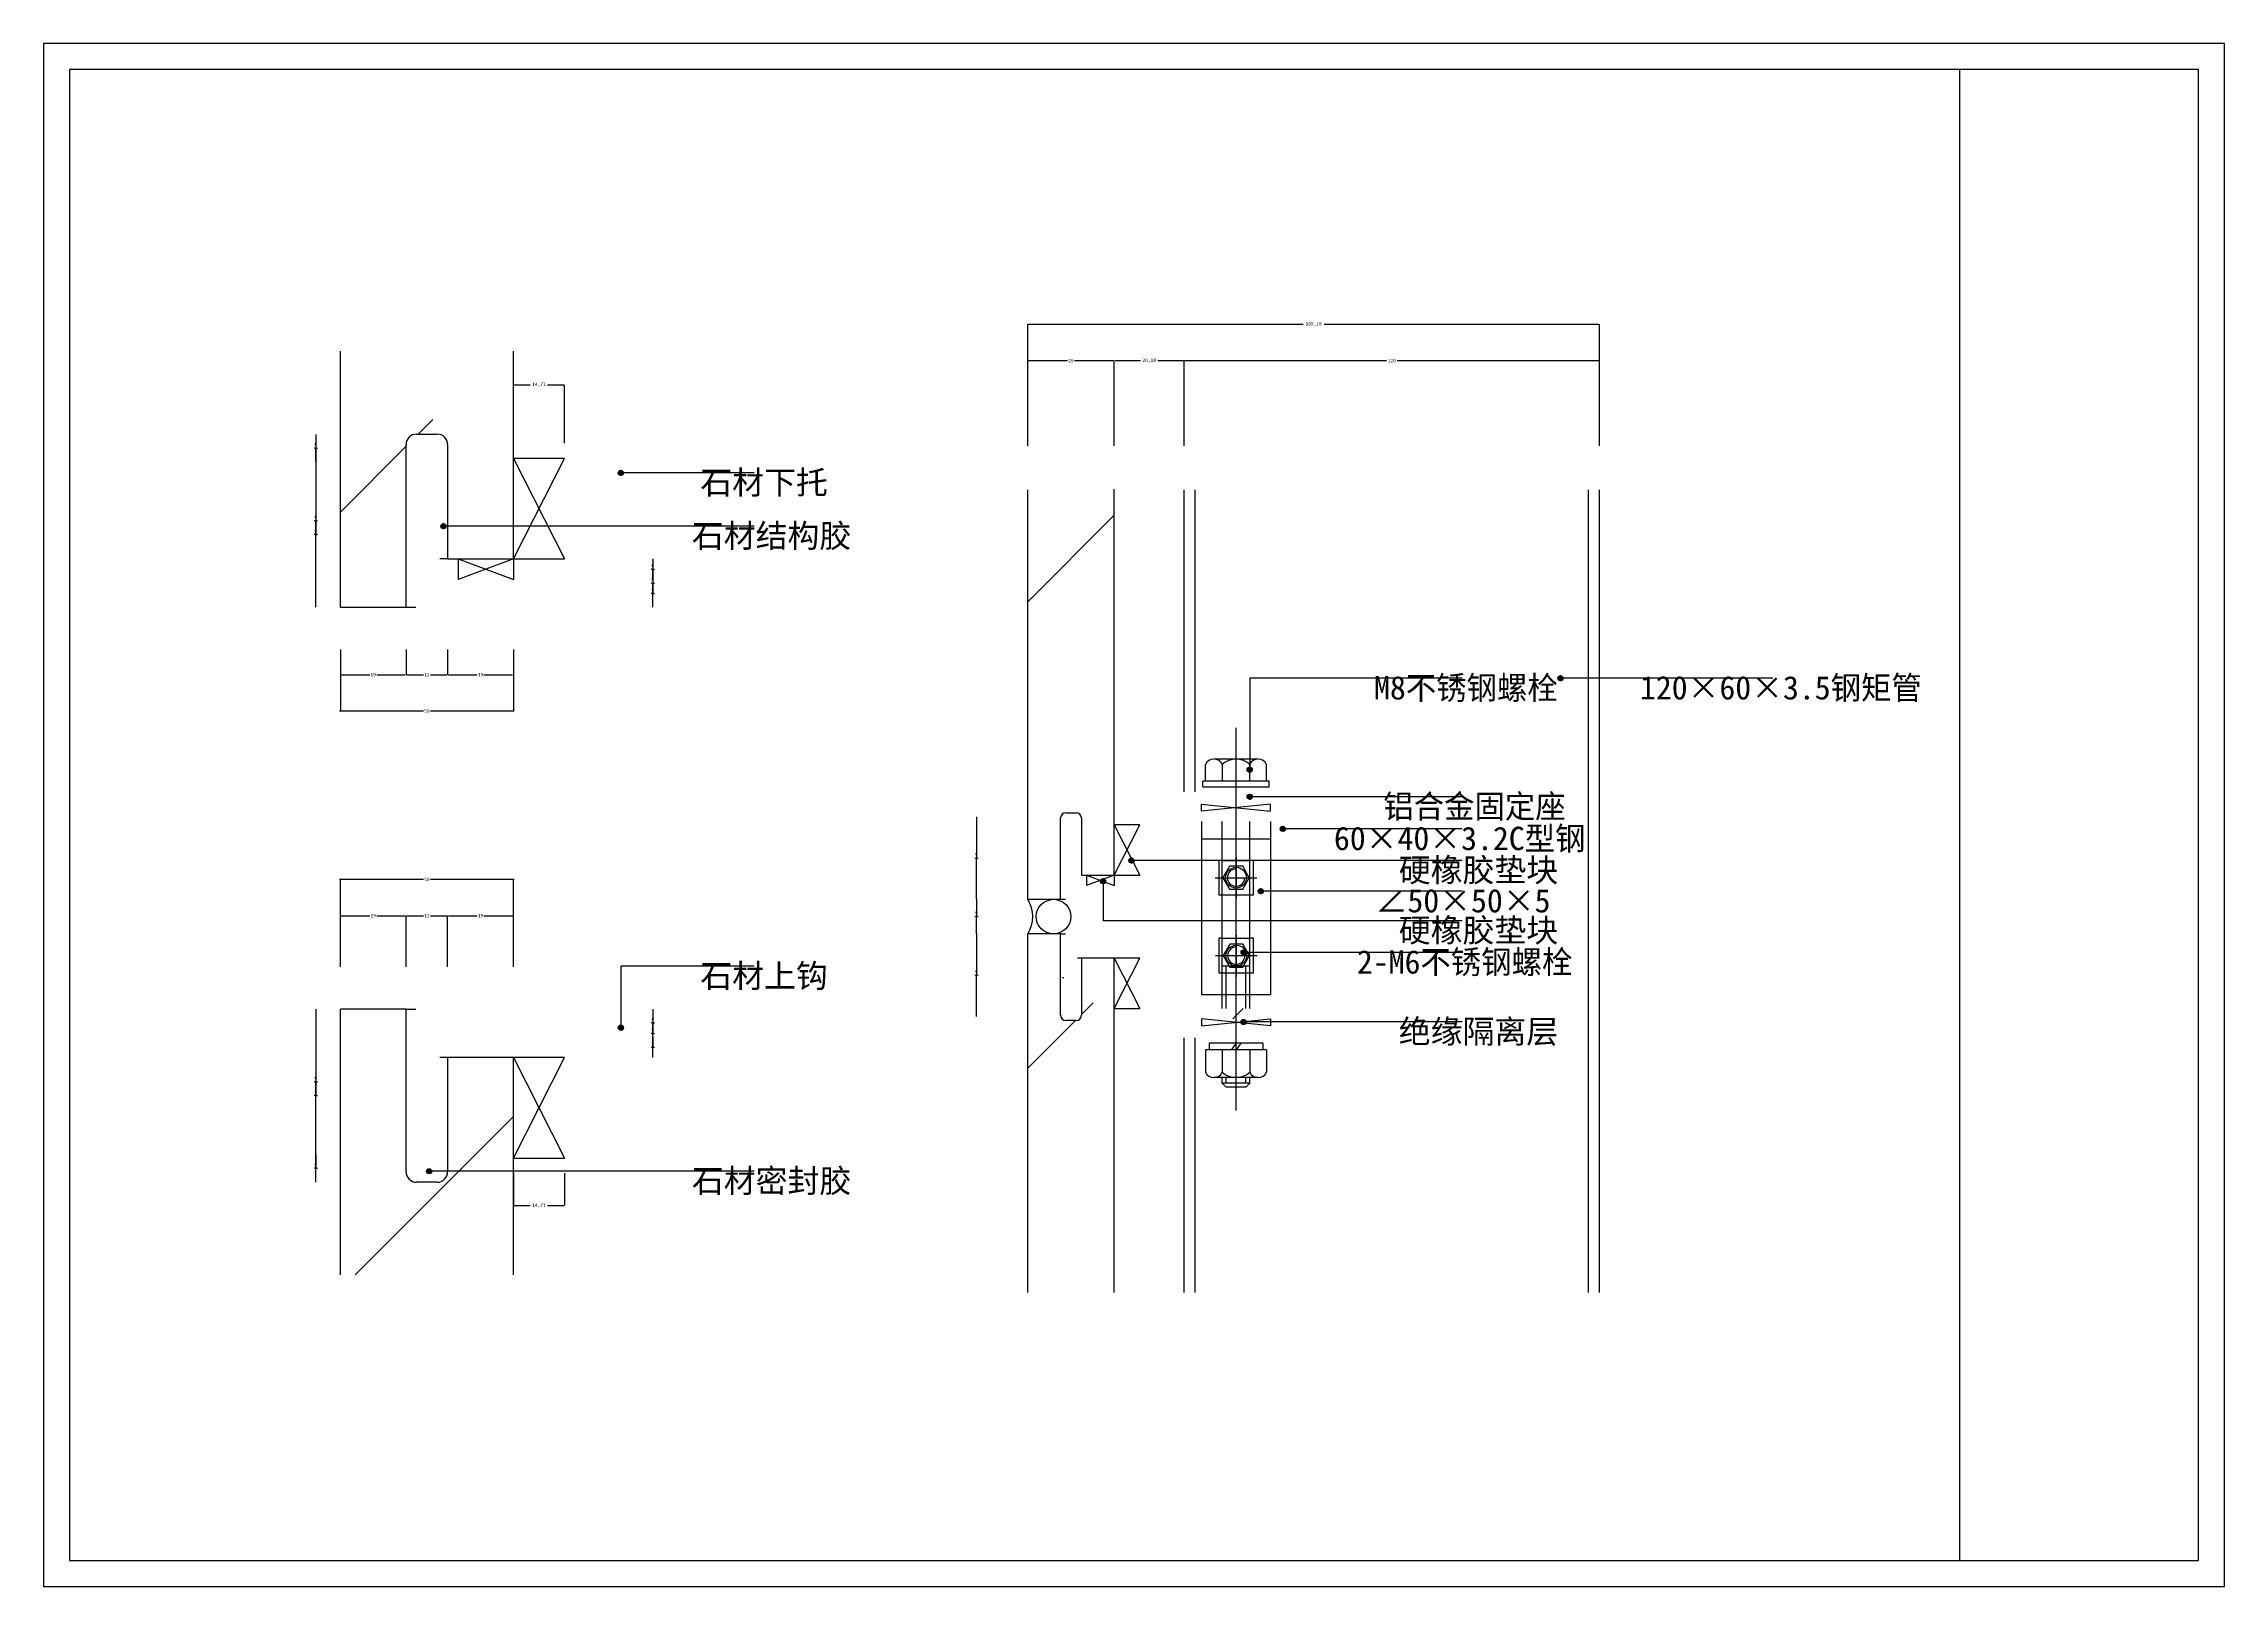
# Model space of a CAD drawing. Header units: metres. Extents: x 0 to 630, y 0 to 446.
import ezdxf

# ---------------------------------------------------------------- set-up
doc = ezdxf.new("R2010")
doc.units = ezdxf.units.M
for name, color, linetype in [('ASHADE', 1, 'Continuous'), ('图层1', 8, 'Continuous'), ('图框', 5, 'Continuous'), ('外形', 3, 'Continuous'), ('轴线', 6, 'Continuous')]:
    doc.layers.add(name, color=color, linetype=linetype)
doc.dimstyles.get("Standard").update_dxf_attribs({"dimtxt": 2.5, "dimasz": 2.5, "dimexe": 1.25, "dimexo": 0.625, "dimtad": 1, "dimcen": 2.5, "dimazin": 3, "dimtfac": 1, "dimtmove": 0, "dimatfit": 3})

# ---------------------------------------------------------------- blocks, each defined once
blk = doc.blocks.new('_CLOSEDFILLED')
at = {"color": 0, "linetype": 'BYBLOCK'}
blk.add_solid([(-1, 0.2), (0, 0), (-1, -0.2)], dxfattribs=at)
blk = doc.blocks.new('*D1')
for p, q in [((284.3, 329.35), (284.3, 353.96)), ((284.55, 353.96), (295.8, 353.96)), ((297.8, 353.96), (309.05, 353.96)), ((309.3, 329.35), (309.3, 353.96))]:
    blk.add_line(p, q)
at = {"layer": 'Defpoints'}
for p in [(284.3, 353.96), (284.3, 329.35), (309.3, 329.35)]:
    blk.add_point(p, dxfattribs=at)
at = {"xscale": 0.25, "yscale": 0.25, "rotation": 180}
blk.add_blockref('_CLOSEDFILLED', (284.3, 353.96), dxfattribs=at)
at = {"xscale": 0.25, "yscale": 0.25}
blk.add_blockref('_CLOSEDFILLED', (309.3, 353.96), dxfattribs=at)
at = {"insert": (296.8, 353.96), "char_height": 1, "attachment_point": 5}
blk.add_mtext('25', dxfattribs=at)
blk = doc.blocks.new('*D2')
for p, q in [((309.3, 329.35), (309.3, 353.96)), ((309.55, 353.96), (316.89, 353.96)), ((321.89, 353.96), (329.23, 353.96)), ((329.48, 329.35), (329.48, 353.96))]:
    blk.add_line(p, q)
at = {"layer": 'Defpoints'}
for p in [(309.3, 353.96), (309.3, 329.35), (329.48, 329.35)]:
    blk.add_point(p, dxfattribs=at)
at = {"xscale": 0.25, "yscale": 0.25, "rotation": 180}
blk.add_blockref('_CLOSEDFILLED', (309.3, 353.96), dxfattribs=at)
at = {"xscale": 0.25, "yscale": 0.25}
blk.add_blockref('_CLOSEDFILLED', (329.48, 353.96), dxfattribs=at)
at = {"insert": (319.39, 353.96), "char_height": 1, "attachment_point": 5}
blk.add_mtext('20,18', dxfattribs=at)
blk = doc.blocks.new('*D3')
for p, q in [((329.48, 329.35), (329.48, 353.96)), ((329.73, 353.96), (387.98, 353.96)), ((390.98, 353.96), (449.23, 353.96)), ((449.48, 329.35), (449.48, 353.96))]:
    blk.add_line(p, q)
at = {"layer": 'Defpoints'}
for p in [(329.48, 353.96), (329.48, 329.35), (449.48, 329.35)]:
    blk.add_point(p, dxfattribs=at)
at = {"xscale": 0.25, "yscale": 0.25, "rotation": 180}
blk.add_blockref('_CLOSEDFILLED', (329.48, 353.96), dxfattribs=at)
at = {"xscale": 0.25, "yscale": 0.25}
blk.add_blockref('_CLOSEDFILLED', (449.48, 353.96), dxfattribs=at)
at = {"insert": (389.48, 353.96), "char_height": 1, "attachment_point": 5}
blk.add_mtext('120', dxfattribs=at)
blk = doc.blocks.new('*D4')
for p, q in [((284.3, 329.35), (284.3, 364.46)), ((284.55, 364.46), (363.89, 364.46)), ((369.89, 364.46), (449.23, 364.46)), ((449.48, 329.35), (449.48, 364.46))]:
    blk.add_line(p, q)
at = {"layer": 'Defpoints'}
for p in [(284.3, 364.46), (284.3, 329.35), (449.48, 329.35)]:
    blk.add_point(p, dxfattribs=at)
at = {"xscale": 0.25, "yscale": 0.25, "rotation": 180}
blk.add_blockref('_CLOSEDFILLED', (284.3, 364.46), dxfattribs=at)
at = {"xscale": 0.25, "yscale": 0.25}
blk.add_blockref('_CLOSEDFILLED', (449.48, 364.46), dxfattribs=at)
at = {"insert": (366.89, 364.46), "char_height": 1, "attachment_point": 5}
blk.add_mtext('165,18', dxfattribs=at)
blk = doc.blocks.new('*D5')
for p, q in [((269.5, 198.4), (269.5, 193.4)), ((269.25, 193.4), (269, 193.4)), ((269.5, 188.4), (269.5, 193.4)), ((269.5, 193.4), (269.5, 193.4)), ((269.75, 193.4), (270, 193.4))]:
    blk.add_line(p, q)
at = {"layer": 'Defpoints'}
for p in [(269.5, 198.4), (269.5, 193.4), (269.5, 188.4)]:
    blk.add_point(p, dxfattribs=at)
at = {"xscale": 0.25, "yscale": 0.25}
blk.add_blockref('_CLOSEDFILLED', (269.5, 193.4), dxfattribs=at)
at = {"xscale": 0.25, "yscale": 0.25, "rotation": 180}
blk.add_blockref('_CLOSEDFILLED', (269.5, 193.4), dxfattribs=at)
at = {"insert": (269.5, 194.525), "char_height": 1, "attachment_point": 5}
blk.add_mtext('0', dxfattribs=at)
blk = doc.blocks.new('*D6')
for p, q in [((269.5, 222.25), (269.5, 210.33)), ((269.25, 210.33), (269, 210.33)), ((269.5, 198.4), (269.5, 210.33)), ((269.5, 210.33), (269.5, 210.33)), ((269.75, 210.33), (270, 210.33))]:
    blk.add_line(p, q)
at = {"layer": 'Defpoints'}
for p in [(269.5, 222.25), (269.5, 210.33), (269.5, 198.4)]:
    blk.add_point(p, dxfattribs=at)
at = {"xscale": 0.25, "yscale": 0.25}
blk.add_blockref('_CLOSEDFILLED', (269.5, 210.33), dxfattribs=at)
at = {"xscale": 0.25, "yscale": 0.25, "rotation": 180}
blk.add_blockref('_CLOSEDFILLED', (269.5, 210.33), dxfattribs=at)
at = {"insert": (269.5, 211.455), "char_height": 1, "attachment_point": 5}
blk.add_mtext('0', dxfattribs=at)
blk = doc.blocks.new('*D7')
for p, q in [((269.5, 188.4), (269.5, 176.48)), ((269.25, 176.48), (269, 176.48)), ((269.5, 164.55), (269.5, 176.48)), ((269.5, 176.48), (269.5, 176.48)), ((269.75, 176.48), (270, 176.48))]:
    blk.add_line(p, q)
at = {"layer": 'Defpoints'}
for p in [(269.5, 188.4), (269.5, 176.48), (269.5, 164.55)]:
    blk.add_point(p, dxfattribs=at)
at = {"xscale": 0.25, "yscale": 0.25}
blk.add_blockref('_CLOSEDFILLED', (269.5, 176.48), dxfattribs=at)
at = {"xscale": 0.25, "yscale": 0.25, "rotation": 180}
blk.add_blockref('_CLOSEDFILLED', (269.5, 176.48), dxfattribs=at)
at = {"insert": (269.5, 177.605), "char_height": 1, "attachment_point": 5}
blk.add_mtext('0', dxfattribs=at)
blk = doc.blocks.new('*D8')
for p, q in [((78.37, 328.7), (78.12, 328.7)), ((78.62, 332.67), (78.62, 328.7)), ((78.62, 324.73), (78.62, 328.7)), ((78.62, 328.7), (78.62, 328.7)), ((78.87, 328.7), (79.12, 328.7))]:
    blk.add_line(p, q)
at = {"layer": 'Defpoints'}
for p in [(78.62, 332.67), (78.62, 328.7), (78.62, 324.73)]:
    blk.add_point(p, dxfattribs=at)
at = {"xscale": 0.25, "yscale": 0.25}
blk.add_blockref('_CLOSEDFILLED', (78.62, 328.7), dxfattribs=at)
at = {"xscale": 0.25, "yscale": 0.25, "rotation": 180}
blk.add_blockref('_CLOSEDFILLED', (78.62, 328.7), dxfattribs=at)
at = {"insert": (78.62, 329.825), "char_height": 1, "attachment_point": 5}
blk.add_mtext('0', dxfattribs=at)
blk = doc.blocks.new('*D9')
for p, q in [((78.62, 324.73), (78.62, 303.73)), ((78.37, 303.73), (78.12, 303.73)), ((78.62, 282.73), (78.62, 303.73)), ((78.62, 303.73), (78.62, 303.73)), ((78.87, 303.73), (79.12, 303.73))]:
    blk.add_line(p, q)
at = {"layer": 'Defpoints'}
for p in [(78.62, 324.73), (78.62, 303.73), (78.62, 282.73)]:
    blk.add_point(p, dxfattribs=at)
at = {"xscale": 0.25, "yscale": 0.25}
blk.add_blockref('_CLOSEDFILLED', (78.62, 303.73), dxfattribs=at)
at = {"xscale": 0.25, "yscale": 0.25, "rotation": 180}
blk.add_blockref('_CLOSEDFILLED', (78.62, 303.73), dxfattribs=at)
at = {"insert": (78.62, 304.855), "char_height": 1, "attachment_point": 5}
blk.add_mtext('0', dxfattribs=at)
blk = doc.blocks.new('*D10')
for p, q in [((78.62, 332.67), (78.62, 307.7)), ((78.37, 307.7), (78.12, 307.7)), ((78.62, 282.73), (78.62, 307.7)), ((78.62, 307.7), (78.62, 307.7)), ((78.87, 307.7), (79.12, 307.7))]:
    blk.add_line(p, q)
at = {"layer": 'Defpoints'}
for p in [(78.62, 332.67), (78.62, 307.7), (78.62, 282.73)]:
    blk.add_point(p, dxfattribs=at)
at = {"xscale": 0.25, "yscale": 0.25}
blk.add_blockref('_CLOSEDFILLED', (78.62, 307.7), dxfattribs=at)
at = {"xscale": 0.25, "yscale": 0.25, "rotation": 180}
blk.add_blockref('_CLOSEDFILLED', (78.62, 307.7), dxfattribs=at)
at = {"insert": (78.62, 308.825), "char_height": 1, "attachment_point": 5}
blk.add_mtext('0', dxfattribs=at)
blk = doc.blocks.new('*D11')
for p, q in [((85.72, 270.55), (85.72, 263.27)), ((104.72, 270.55), (104.72, 263.27)), ((85.97, 263.27), (94.22, 263.27)), ((96.22, 263.27), (104.47, 263.27))]:
    blk.add_line(p, q)
at = {"layer": 'Defpoints'}
for p in [(85.72, 270.55), (104.72, 270.55), (85.72, 263.27)]:
    blk.add_point(p, dxfattribs=at)
at = {"xscale": 0.25, "yscale": 0.25, "rotation": 180}
blk.add_blockref('_CLOSEDFILLED', (85.72, 263.27), dxfattribs=at)
at = {"xscale": 0.25, "yscale": 0.25}
blk.add_blockref('_CLOSEDFILLED', (104.72, 263.27), dxfattribs=at)
at = {"insert": (95.22, 263.27), "char_height": 1, "attachment_point": 5}
blk.add_mtext('19', dxfattribs=at)
blk = doc.blocks.new('*D12')
for p, q in [((104.72, 270.55), (104.72, 263.27)), ((116.72, 270.55), (116.72, 263.27)), ((104.97, 263.27), (109.72, 263.27)), ((111.72, 263.27), (116.47, 263.27))]:
    blk.add_line(p, q)
at = {"layer": 'Defpoints'}
for p in [(104.72, 270.55), (116.72, 270.55), (104.72, 263.27)]:
    blk.add_point(p, dxfattribs=at)
at = {"xscale": 0.25, "yscale": 0.25, "rotation": 180}
blk.add_blockref('_CLOSEDFILLED', (104.72, 263.27), dxfattribs=at)
at = {"xscale": 0.25, "yscale": 0.25}
blk.add_blockref('_CLOSEDFILLED', (116.72, 263.27), dxfattribs=at)
at = {"insert": (110.72, 263.27), "char_height": 1, "attachment_point": 5}
blk.add_mtext('12', dxfattribs=at)
blk = doc.blocks.new('*D13')
for p, q in [((116.72, 270.55), (116.72, 263.27)), ((135.72, 270.55), (135.72, 263.27)), ((116.97, 263.27), (125.22, 263.27)), ((127.22, 263.27), (135.47, 263.27))]:
    blk.add_line(p, q)
at = {"layer": 'Defpoints'}
for p in [(116.72, 270.55), (135.72, 270.55), (116.72, 263.27)]:
    blk.add_point(p, dxfattribs=at)
at = {"xscale": 0.25, "yscale": 0.25, "rotation": 180}
blk.add_blockref('_CLOSEDFILLED', (116.72, 263.27), dxfattribs=at)
at = {"xscale": 0.25, "yscale": 0.25}
blk.add_blockref('_CLOSEDFILLED', (135.72, 263.27), dxfattribs=at)
at = {"insert": (126.22, 263.27), "char_height": 1, "attachment_point": 5}
blk.add_mtext('19', dxfattribs=at)
blk = doc.blocks.new('*D14')
for p, q in [((85.72, 270.55), (85.72, 252.77)), ((135.72, 270.55), (135.72, 252.77)), ((109.72, 252.77), (85.47, 252.77)), ((135.97, 252.77), (111.72, 252.77))]:
    blk.add_line(p, q)
at = {"layer": 'Defpoints'}
for p in [(85.72, 270.55), (135.72, 270.55), (135.72, 252.77)]:
    blk.add_point(p, dxfattribs=at)
at = {"xscale": 0.25, "yscale": 0.25}
blk.add_blockref('_CLOSEDFILLED', (85.72, 252.77), dxfattribs=at)
at = {"xscale": 0.25, "yscale": 0.25, "rotation": 180}
blk.add_blockref('_CLOSEDFILLED', (135.72, 252.77), dxfattribs=at)
at = {"insert": (110.72, 252.77), "char_height": 1, "attachment_point": 5}
blk.add_mtext('50', dxfattribs=at)
blk = doc.blocks.new('*D15')
for p, q in [((175.97, 290.73), (175.97, 286.73)), ((175.72, 286.73), (175.47, 286.73)), ((175.97, 282.73), (175.97, 286.73)), ((175.97, 286.73), (175.97, 286.73)), ((176.22, 286.73), (176.47, 286.73))]:
    blk.add_line(p, q)
at = {"layer": 'Defpoints'}
for p in [(175.97, 290.73), (175.97, 286.73), (175.97, 282.73)]:
    blk.add_point(p, dxfattribs=at)
at = {"xscale": 0.25, "yscale": 0.25}
blk.add_blockref('_CLOSEDFILLED', (175.97, 286.73), dxfattribs=at)
at = {"xscale": 0.25, "yscale": 0.25, "rotation": 180}
blk.add_blockref('_CLOSEDFILLED', (175.97, 286.73), dxfattribs=at)
at = {"insert": (175.97, 287.855), "char_height": 1, "attachment_point": 5}
blk.add_mtext('0', dxfattribs=at)
blk = doc.blocks.new('*D16')
for p, q in [((175.97, 296.73), (175.97, 293.73)), ((175.72, 293.73), (175.47, 293.73)), ((175.97, 290.73), (175.97, 293.73)), ((175.97, 293.73), (175.97, 293.73)), ((176.22, 293.73), (176.47, 293.73))]:
    blk.add_line(p, q)
at = {"layer": 'Defpoints'}
for p in [(175.97, 296.73), (175.97, 293.73), (175.97, 290.73)]:
    blk.add_point(p, dxfattribs=at)
at = {"xscale": 0.25, "yscale": 0.25}
blk.add_blockref('_CLOSEDFILLED', (175.97, 293.73), dxfattribs=at)
at = {"xscale": 0.25, "yscale": 0.25, "rotation": 180}
blk.add_blockref('_CLOSEDFILLED', (175.97, 293.73), dxfattribs=at)
at = {"insert": (175.97, 294.855), "char_height": 1, "attachment_point": 5}
blk.add_mtext('0', dxfattribs=at)
blk = doc.blocks.new('*D17')
for p, q in [((175.97, 296.73), (175.97, 289.73)), ((175.72, 289.73), (175.47, 289.73)), ((175.97, 282.73), (175.97, 289.73)), ((175.97, 289.73), (175.97, 289.73)), ((176.22, 289.73), (176.47, 289.73))]:
    blk.add_line(p, q)
at = {"layer": 'Defpoints'}
for p in [(175.97, 296.73), (175.97, 289.73), (175.97, 282.73)]:
    blk.add_point(p, dxfattribs=at)
at = {"xscale": 0.25, "yscale": 0.25}
blk.add_blockref('_CLOSEDFILLED', (175.97, 289.73), dxfattribs=at)
at = {"xscale": 0.25, "yscale": 0.25, "rotation": 180}
blk.add_blockref('_CLOSEDFILLED', (175.97, 289.73), dxfattribs=at)
at = {"insert": (175.97, 290.855), "char_height": 1, "attachment_point": 5}
blk.add_mtext('0', dxfattribs=at)
blk = doc.blocks.new('*D18')
for p, q in [((78.62, 166.7), (78.62, 141.73)), ((78.37, 141.73), (78.12, 141.73)), ((78.62, 116.76), (78.62, 141.73)), ((78.62, 141.73), (78.62, 141.73)), ((78.87, 141.73), (79.12, 141.73))]:
    blk.add_line(p, q)
at = {"layer": 'Defpoints'}
for p in [(78.62, 166.7), (78.62, 141.73), (78.62, 116.76)]:
    blk.add_point(p, dxfattribs=at)
at = {"xscale": 0.25, "yscale": 0.25}
blk.add_blockref('_CLOSEDFILLED', (78.62, 141.73), dxfattribs=at)
at = {"xscale": 0.25, "yscale": 0.25, "rotation": 180}
blk.add_blockref('_CLOSEDFILLED', (78.62, 141.73), dxfattribs=at)
at = {"insert": (78.62, 142.855), "char_height": 1, "attachment_point": 5}
blk.add_mtext('0', dxfattribs=at)
blk = doc.blocks.new('*D19')
for p, q in [((78.62, 166.7), (78.62, 145.7)), ((78.37, 145.7), (78.12, 145.7)), ((78.62, 124.7), (78.62, 145.7)), ((78.62, 145.7), (78.62, 145.7)), ((78.87, 145.7), (79.12, 145.7))]:
    blk.add_line(p, q)
at = {"layer": 'Defpoints'}
for p in [(78.62, 166.7), (78.62, 145.7), (78.62, 124.7)]:
    blk.add_point(p, dxfattribs=at)
at = {"xscale": 0.25, "yscale": 0.25}
blk.add_blockref('_CLOSEDFILLED', (78.62, 145.7), dxfattribs=at)
at = {"xscale": 0.25, "yscale": 0.25, "rotation": 180}
blk.add_blockref('_CLOSEDFILLED', (78.62, 145.7), dxfattribs=at)
at = {"insert": (78.62, 146.825), "char_height": 1, "attachment_point": 5}
blk.add_mtext('0', dxfattribs=at)
blk = doc.blocks.new('*D20')
for p, q in [((78.37, 120.73), (78.12, 120.73)), ((78.62, 124.7), (78.62, 120.73)), ((78.62, 116.76), (78.62, 120.73)), ((78.62, 120.73), (78.62, 120.73)), ((78.87, 120.73), (79.12, 120.73))]:
    blk.add_line(p, q)
at = {"layer": 'Defpoints'}
for p in [(78.62, 124.7), (78.62, 120.73), (78.62, 116.76)]:
    blk.add_point(p, dxfattribs=at)
at = {"xscale": 0.25, "yscale": 0.25}
blk.add_blockref('_CLOSEDFILLED', (78.62, 120.73), dxfattribs=at)
at = {"xscale": 0.25, "yscale": 0.25, "rotation": 180}
blk.add_blockref('_CLOSEDFILLED', (78.62, 120.73), dxfattribs=at)
at = {"insert": (78.62, 121.855), "char_height": 1, "attachment_point": 5}
blk.add_mtext('0', dxfattribs=at)
blk = doc.blocks.new('*D21')
for p, q in [((175.97, 166.7), (175.97, 159.7)), ((175.72, 159.7), (175.47, 159.7)), ((175.97, 152.7), (175.97, 159.7)), ((175.97, 159.7), (175.97, 159.7)), ((176.22, 159.7), (176.47, 159.7))]:
    blk.add_line(p, q)
at = {"layer": 'Defpoints'}
for p in [(175.97, 166.7), (175.97, 159.7), (175.97, 152.7)]:
    blk.add_point(p, dxfattribs=at)
at = {"xscale": 0.25, "yscale": 0.25}
blk.add_blockref('_CLOSEDFILLED', (175.97, 159.7), dxfattribs=at)
at = {"xscale": 0.25, "yscale": 0.25, "rotation": 180}
blk.add_blockref('_CLOSEDFILLED', (175.97, 159.7), dxfattribs=at)
at = {"insert": (175.97, 160.825), "char_height": 1, "attachment_point": 5}
blk.add_mtext('0', dxfattribs=at)
blk = doc.blocks.new('*D22')
for p, q in [((175.97, 158.7), (175.97, 155.7)), ((175.72, 155.7), (175.47, 155.7)), ((175.97, 152.7), (175.97, 155.7)), ((175.97, 155.7), (175.97, 155.7)), ((176.22, 155.7), (176.47, 155.7))]:
    blk.add_line(p, q)
at = {"layer": 'Defpoints'}
for p in [(175.97, 158.7), (175.97, 155.7), (175.97, 152.7)]:
    blk.add_point(p, dxfattribs=at)
at = {"xscale": 0.25, "yscale": 0.25}
blk.add_blockref('_CLOSEDFILLED', (175.97, 155.7), dxfattribs=at)
at = {"xscale": 0.25, "yscale": 0.25, "rotation": 180}
blk.add_blockref('_CLOSEDFILLED', (175.97, 155.7), dxfattribs=at)
at = {"insert": (175.97, 156.825), "char_height": 1, "attachment_point": 5}
blk.add_mtext('0', dxfattribs=at)
blk = doc.blocks.new('*D23')
for p, q in [((175.97, 166.7), (175.97, 162.7)), ((175.72, 162.7), (175.47, 162.7)), ((175.97, 158.7), (175.97, 162.7)), ((175.97, 162.7), (175.97, 162.7)), ((176.22, 162.7), (176.47, 162.7))]:
    blk.add_line(p, q)
at = {"layer": 'Defpoints'}
for p in [(175.97, 166.7), (175.97, 162.7), (175.97, 158.7)]:
    blk.add_point(p, dxfattribs=at)
at = {"xscale": 0.25, "yscale": 0.25}
blk.add_blockref('_CLOSEDFILLED', (175.97, 162.7), dxfattribs=at)
at = {"xscale": 0.25, "yscale": 0.25, "rotation": 180}
blk.add_blockref('_CLOSEDFILLED', (175.97, 162.7), dxfattribs=at)
at = {"insert": (175.97, 163.825), "char_height": 1, "attachment_point": 5}
blk.add_mtext('0', dxfattribs=at)
blk = doc.blocks.new('*D24')
for p, q in [((109.72, 204.16), (85.47, 204.16)), ((85.72, 178.88), (85.72, 204.16)), ((135.97, 204.16), (111.72, 204.16)), ((135.72, 178.88), (135.72, 204.16))]:
    blk.add_line(p, q)
at = {"layer": 'Defpoints'}
for p in [(135.72, 204.16), (85.72, 178.88), (135.72, 178.88)]:
    blk.add_point(p, dxfattribs=at)
at = {"xscale": 0.25, "yscale": 0.25}
blk.add_blockref('_CLOSEDFILLED', (85.72, 204.16), dxfattribs=at)
at = {"xscale": 0.25, "yscale": 0.25, "rotation": 180}
blk.add_blockref('_CLOSEDFILLED', (135.72, 204.16), dxfattribs=at)
at = {"insert": (110.72, 204.16), "char_height": 1, "attachment_point": 5}
blk.add_mtext('50', dxfattribs=at)
blk = doc.blocks.new('*D25')
for p, q in [((104.72, 178.88), (104.72, 193.66)), ((104.97, 193.66), (109.72, 193.66)), ((111.72, 193.66), (116.47, 193.66)), ((116.72, 178.88), (116.72, 193.66))]:
    blk.add_line(p, q)
at = {"layer": 'Defpoints'}
for p in [(104.72, 193.66), (104.72, 178.88), (116.72, 178.88)]:
    blk.add_point(p, dxfattribs=at)
at = {"xscale": 0.25, "yscale": 0.25, "rotation": 180}
blk.add_blockref('_CLOSEDFILLED', (104.72, 193.66), dxfattribs=at)
at = {"xscale": 0.25, "yscale": 0.25}
blk.add_blockref('_CLOSEDFILLED', (116.72, 193.66), dxfattribs=at)
at = {"insert": (110.72, 193.66), "char_height": 1, "attachment_point": 5}
blk.add_mtext('12', dxfattribs=at)
blk = doc.blocks.new('*D26')
for p, q in [((85.72, 178.88), (85.72, 193.66)), ((85.97, 193.66), (94.22, 193.66)), ((96.22, 193.66), (104.47, 193.66)), ((104.72, 178.88), (104.72, 193.66))]:
    blk.add_line(p, q)
at = {"layer": 'Defpoints'}
for p in [(85.72, 193.66), (85.72, 178.88), (104.72, 178.88)]:
    blk.add_point(p, dxfattribs=at)
at = {"xscale": 0.25, "yscale": 0.25, "rotation": 180}
blk.add_blockref('_CLOSEDFILLED', (85.72, 193.66), dxfattribs=at)
at = {"xscale": 0.25, "yscale": 0.25}
blk.add_blockref('_CLOSEDFILLED', (104.72, 193.66), dxfattribs=at)
at = {"insert": (95.22, 193.66), "char_height": 1, "attachment_point": 5}
blk.add_mtext('19', dxfattribs=at)
blk = doc.blocks.new('*D27')
for p, q in [((116.72, 178.88), (116.72, 193.66)), ((116.97, 193.66), (125.22, 193.66)), ((127.22, 193.66), (135.47, 193.66)), ((135.72, 178.88), (135.72, 193.66))]:
    blk.add_line(p, q)
at = {"layer": 'Defpoints'}
for p in [(116.72, 193.66), (116.72, 178.88), (135.72, 178.88)]:
    blk.add_point(p, dxfattribs=at)
at = {"xscale": 0.25, "yscale": 0.25, "rotation": 180}
blk.add_blockref('_CLOSEDFILLED', (116.72, 193.66), dxfattribs=at)
at = {"xscale": 0.25, "yscale": 0.25}
blk.add_blockref('_CLOSEDFILLED', (135.72, 193.66), dxfattribs=at)
at = {"insert": (126.22, 193.66), "char_height": 1, "attachment_point": 5}
blk.add_mtext('19', dxfattribs=at)
blk = doc.blocks.new('*D28')
for p, q in [((135.72, 119.33), (135.72, 109.94)), ((150.49, 119.33), (150.49, 109.94)), ((135.97, 109.94), (140.605, 109.94)), ((145.605, 109.94), (150.24, 109.94))]:
    blk.add_line(p, q)
at = {"layer": 'Defpoints'}
for p in [(135.72, 119.33), (150.49, 119.33), (135.72, 109.94)]:
    blk.add_point(p, dxfattribs=at)
at = {"xscale": 0.25, "yscale": 0.25, "rotation": 180}
blk.add_blockref('_CLOSEDFILLED', (135.72, 109.94), dxfattribs=at)
at = {"xscale": 0.25, "yscale": 0.25}
blk.add_blockref('_CLOSEDFILLED', (150.49, 109.94), dxfattribs=at)
at = {"insert": (143.105, 109.94), "char_height": 1, "attachment_point": 5}
blk.add_mtext('14,77', dxfattribs=at)
blk = doc.blocks.new('*D29')
for p, q in [((135.72, 330.1), (135.72, 346.99)), ((135.97, 346.99), (140.605, 346.99)), ((145.605, 346.99), (150.24, 346.99)), ((150.49, 330.1), (150.49, 346.99))]:
    blk.add_line(p, q)
at = {"layer": 'Defpoints'}
for p in [(135.72, 346.99), (135.72, 330.1), (150.49, 330.1)]:
    blk.add_point(p, dxfattribs=at)
at = {"xscale": 0.25, "yscale": 0.25, "rotation": 180}
blk.add_blockref('_CLOSEDFILLED', (135.72, 346.99), dxfattribs=at)
at = {"xscale": 0.25, "yscale": 0.25}
blk.add_blockref('_CLOSEDFILLED', (150.49, 346.99), dxfattribs=at)
at = {"insert": (143.105, 346.99), "char_height": 1, "attachment_point": 5}
blk.add_mtext('14,77', dxfattribs=at)

msp = doc.modelspace()

# ---------------------------------------------------------------- hatches: boundary and pattern name
at = {"layer": 'ASHADE'}
h = msp.add_hatch(dxfattribs=at)
h.set_pattern_fill('SOLID')
h.paths.add_polyline_path([(166.01, 321.54, 1), (167.51, 321.54, 1)])
h = msp.add_hatch(dxfattribs=at)
h.set_pattern_fill('SOLID')
h.paths.add_polyline_path([(114.78, 306.15, 1), (116.28, 306.15, 1)])
h = msp.add_hatch(dxfattribs=at)
h.set_pattern_fill('SOLID')
h.paths.add_polyline_path([(437.44, 262.24, 1), (438.94, 262.24, 1)])
h = msp.add_hatch(dxfattribs=at)
h.set_pattern_fill('SOLID')
h.paths.add_polyline_path([(347.67, 235.81, 1), (349.17, 235.81, 1)])
h = msp.add_hatch(dxfattribs=at)
h.set_pattern_fill('SOLID')
h.paths.add_polyline_path([(347.67, 228, 1), (349.17, 228, 1)])
h = msp.add_hatch(dxfattribs=at)
h.set_pattern_fill('SOLID')
h.paths.add_polyline_path([(357.24, 218.73, 1), (358.74, 218.73, 1)])
h = msp.add_hatch(dxfattribs=at)
h.set_pattern_fill('SOLID')
h.paths.add_polyline_path([(313.5, 209.6, 1), (315, 209.6, 1)])
h = msp.add_hatch(dxfattribs=at)
h.set_pattern_fill('SOLID')
h.paths.add_polyline_path([(305.31, 203.62, 1), (306.81, 203.62, 1)])
h = msp.add_hatch(dxfattribs=at)
h.set_pattern_fill('SOLID')
h.paths.add_polyline_path([(350.86, 200.75, 1), (352.36, 200.75, 1)])
h = msp.add_hatch(dxfattribs=at)
h.set_pattern_fill('SOLID')
h.paths.add_polyline_path([(345.92, 183.07, 1), (347.42, 183.07, 1)])
h = msp.add_hatch(dxfattribs=at)
h.set_pattern_fill('SOLID')
h.paths.add_polyline_path([(166.01, 161.33, 1), (167.51, 161.33, 1)])
h = msp.add_hatch(dxfattribs=at)
h.set_pattern_fill('SOLID')
h.paths.add_polyline_path([(345.92, 162.99, 1), (347.42, 162.99, 1)])
h = msp.add_hatch(dxfattribs=at)
h.set_pattern_fill('SOLID')
h.paths.add_polyline_path([(110.63, 119.87, 1), (112.13, 119.87, 1)])
at = {"layer": '图层1'}
h = msp.add_hatch(dxfattribs=at)
h.set_pattern_fill('ANSI33', scale=50)
h.paths.add_polyline_path([(135.72, 356.72), (85.72, 356.72), (85.72, 282.73), (104.72, 282.73), (104.72, 329.73, -0.41), (107.72, 332.73), (113.72, 332.73, -0.41), (116.72, 329.73), (116.72, 296.73), (135.72, 296.73)])
h = msp.add_hatch(dxfattribs=at)
h.set_pattern_fill('AR-SAND')
h.paths.add_polyline_path([(111.99, 324.73, -0.6), (114.49, 320.07), (114.49, 296.73), (116.72, 296.73), (116.72, 329.73, 0.41), (113.72, 332.73), (107.72, 332.73, 0.41), (104.72, 329.73), (104.72, 282.73), (107.49, 282.73, -0.41), (106.49, 283.73), (106.49, 320.07, -0.6), (108.99, 324.73)])
h = msp.add_hatch(dxfattribs=at)
h.set_pattern_fill('ANSI33', scale=30)
h.paths.add_polyline_path([(309.3, 316.65), (284.3, 316.65), (284.3, 198.4), (293.8, 198.4), (293.8, 221.9, -0.41), (295.3, 223.4), (298.3, 223.4, -0.41), (299.8, 221.9), (299.8, 205.4), (309.3, 205.4)])
h = msp.add_hatch(dxfattribs=at)
h.set_pattern_fill('AR-SAND')
h.paths.add_polyline_path([(295.3, 223.4, 0.41), (293.8, 221.9), (293.8, 198.4), (294.68, 198.4), (294.68, 217.07, -0.6), (295.93, 219.4), (297.43, 219.4, -0.6), (298.68, 217.07), (298.68, 204.4, 0.51), (301.3, 202.5), (301.3, 205.4), (299.8, 205.4), (299.8, 221.9, 0.41), (298.3, 223.4)])
h = msp.add_hatch(dxfattribs=at)
h.set_pattern_fill('ANSI31', scale=20)
h.paths.add_polyline_path([(354.48, 220.9, -0.41), (356.48, 218.9), (356.48, 213.9), (359.48, 213.9), (359.48, 218.9, 0.41), (354.48, 223.9), (344.48, 223.9), (344.48, 220.9)])
h.paths.add_polyline_path([(334.48, 223.9, 0.41), (329.48, 218.9), (329.48, 168.9, 0.41), (334.48, 163.9), (344.48, 163.9), (344.48, 166.9), (334.48, 166.9, -0.41), (332.48, 168.9), (332.48, 218.9, -0.41), (334.48, 220.9), (344.48, 220.9), (344.48, 223.9)])
h.paths.add_polyline_path([(354.48, 163.9, 0.41), (359.48, 168.9), (359.48, 173.9), (356.48, 173.9), (356.48, 168.9, -0.41), (354.48, 166.9), (344.48, 166.9), (344.48, 163.9)])
h = msp.add_hatch(dxfattribs=at)
h.set_pattern_fill('AR-SAND')
h.paths.add_polyline_path([(284.3, 198.4, -0.29), (284.3, 188.4), (291.75, 188.4, -0.41), (286.75, 193.4, -0.41), (291.75, 198.4)])
h = msp.add_hatch(dxfattribs=at)
h.set_pattern_fill('ANSI37', scale=20)
h.paths.add_polyline_path([(296.75, 193.4, 1), (286.75, 193.4, 1)])
h = msp.add_hatch(dxfattribs=at)
h.set_pattern_fill('ANSI33', scale=30)
h.paths.add_polyline_path([(309.3, 181.4), (299.8, 181.4), (299.8, 164.9, -0.41), (298.3, 163.4), (295.3, 163.4, -0.41), (293.8, 164.9), (293.8, 188.4), (284.3, 188.4), (284.3, 84.88), (309.3, 84.88)])
h = msp.add_hatch(dxfattribs=at)
h.set_pattern_fill('AR-SAND')
h.paths.add_polyline_path([(294.68, 187.9, -0.41), (295.18, 188.4), (293.8, 188.4), (293.8, 164.9, 0.41), (295.3, 163.4), (298.3, 163.4, 0.41), (299.8, 164.9), (299.8, 181.4), (298.68, 181.4), (298.68, 169.73, -0.6), (297.43, 167.4), (295.93, 167.4, -0.6), (294.68, 169.73)])
h = msp.add_hatch(dxfattribs=at)
h.set_pattern_fill('ANSI33', scale=50)
h.paths.add_polyline_path([(104.72, 119.7), (104.72, 166.7), (85.72, 166.7), (85.72, 89.99), (135.72, 89.99), (135.72, 152.7), (116.72, 152.7), (116.72, 119.7, -0.41), (113.72, 116.7), (107.72, 116.7, -0.41)])
h = msp.add_hatch(dxfattribs=at)
h.set_pattern_fill('AR-SAND')
h.paths.add_polyline_path([(113.72, 116.7, 0.41), (116.72, 119.7), (116.72, 152.7), (114.49, 152.7), (114.49, 129.36, -0.6), (111.99, 124.7), (108.99, 124.7, -0.6), (106.49, 129.36), (106.49, 165.7, -0.41), (107.49, 166.7), (104.72, 166.7), (104.72, 119.7, 0.41), (107.72, 116.7)])

# ---------------------------------------------------------------- linework, layer by layer
for p, q in [((150.49, 325.73), (135.72, 325.73)), ((135.72, 325.73), (150.49, 296.73)), ((135.72, 296.73), (150.49, 325.73)), ((332.68, 229.4), (332.68, 316.65)), ((446.28, 84.88), (446.28, 316.65)), ((135.72, 296.73), (119.72, 290.73)), ((119.72, 296.73), (135.72, 290.73)), ((119.72, 296.73), (119.72, 290.73)), ((135.72, 296.73), (150.49, 296.73)), ((135.72, 296.73), (135.72, 290.73)), ((335.68, 232.5), (335.68, 237.3)), ((350.88, 238.9), (338.08, 238.9)), ((353.28, 232.5), (353.28, 237.3)), ((334.88, 230.9), (334.88, 232.5)), ((334.88, 230.9), (354.08, 230.9)), ((334.48, 225.9), (354.48, 223.9)), ((354.48, 225.9), (334.48, 223.9)), ((334.48, 223.9), (334.48, 225.9)), ((334.48, 220.9), (334.48, 170.9)), ((340.46, 166.9), (340.46, 220.9)), ((348.46, 166.9), (348.46, 220.9)), ((354.48, 223.9), (354.48, 225.9)), ((354.48, 220.9), (354.48, 170.9)), ((316.68, 219.9), (309.3, 219.9)), ((309.3, 219.9), (316.68, 205.4)), ((309.3, 205.4), (316.68, 219.9)), ((334.48, 215.9), (340.46, 215.9)), ((348.46, 215.9), (354.48, 215.9)), ((301.3, 205.4), (309.3, 202.4)), ((309.3, 205.4), (301.3, 202.4)), ((301.3, 205.4), (301.3, 202.4)), ((309.3, 205.4), (316.68, 205.4)), ((309.3, 205.4), (309.3, 202.4)), ((316.68, 181.4), (309.3, 181.4)), ((309.3, 181.4), (316.68, 166.9)), ((309.3, 166.9), (316.68, 181.4)), ((340.46, 179.17), (348.46, 179.17)), ((341.66, 166.9), (341.66, 179.17)), ((347.26, 166.9), (347.26, 179.17)), ((334.48, 170.9), (340.46, 170.9)), ((348.46, 170.9), (354.48, 170.9)), ((309.3, 166.9), (316.68, 166.9)), ((354.48, 161.9), (334.48, 163.9)), ((334.48, 161.9), (354.48, 163.9)), ((334.48, 163.9), (334.48, 161.9)), ((354.48, 163.9), (354.48, 161.9)), ((332.68, 84.88), (332.68, 158.4)), ((135.72, 152.7), (150.49, 123.7)), ((135.72, 123.7), (150.49, 152.7)), ((150.49, 152.7), (135.72, 152.7)), ((353.26, 154.9), (335.66, 154.9)), ((335.66, 154.9), (335.66, 148.51)), ((352.18, 156.9), (336.74, 156.9)), ((336.74, 156.9), (336.74, 154.9)), ((352.18, 154.9), (336.74, 154.9)), ((340.46, 154.9), (340.46, 148.51)), ((344.48, 156.9), (343.06, 154.9)), ((345.89, 156.9), (344.47, 154.9)), ((348.46, 154.9), (348.46, 148.51)), ((352.18, 156.9), (352.18, 154.9)), ((353.26, 154.9), (353.26, 148.51)), ((350.86, 146.91), (338.06, 146.91)), ((340.46, 145.31), (340.46, 146.91)), ((348.46, 145.31), (340.46, 145.31)), ((340.46, 145.31), (341.66, 144.11)), ((341.66, 145.31), (341.66, 146.91)), ((347.26, 145.31), (347.26, 146.91)), ((347.26, 144.11), (348.46, 145.31)), ((348.46, 145.31), (348.46, 146.91)), ((347.26, 144.11), (341.66, 144.11)), ((135.72, 123.7), (150.49, 123.7))]:
    msp.add_line(p, q)
for points in [[(348.48, 232.5), (348.48, 237.3, 0.4), (340.48, 237.3), (340.48, 232.5)], [(335.66, 148.51, 0.67), (340.46, 148.51, 0.4), (348.46, 148.51, 0.67), (353.26, 148.51)]]:
    msp.add_lwpolyline(points, format="xyb")
for points in [[(354.08, 230.9), (354.08, 232.5), (334.88, 232.5)], [(340.46, 209.65), (339.48, 209.65), (339.48, 199.65), (340.46, 199.65)], [(348.46, 199.65), (349.48, 199.65), (349.48, 209.65), (348.46, 209.65)], [(340.53, 187.15), (339.55, 187.15), (339.55, 177.15), (340.53, 177.15)], [(348.53, 177.15), (349.55, 177.15), (349.55, 187.15), (348.53, 187.15)]]:
    msp.add_lwpolyline(points)
msp.add_circle((291.75, 193.4), 5)
for centre, radius, start, end in [((338.08, 236.3), 2.6, 22.62, 157.38), ((350.88, 236.3), 2.6, 22.62, 157.38), ((276.42, 193.4), 9.33, 327.61, 32.39)]:
    msp.add_arc(centre, radius, start, end)
at = {"layer": 'ASHADE'}
for p, q in [((205.28, 321.54), (166.76, 321.54)), ((205.28, 306.15), (115.53, 306.15)), ((409.81, 262.24), (348.42, 262.24)), ((348.42, 262.24), (348.42, 235.81)), ((499.58, 262.24), (438.19, 262.24)), ((409.81, 228), (348.42, 228)), ((409.81, 218.73), (357.99, 218.73)), ((409.81, 209.6), (314.25, 209.6)), ((306.06, 203.62), (306.06, 192.21)), ((409.81, 200.75), (351.61, 200.75)), ((409.81, 192.21), (306.06, 192.21)), ((409.81, 183.07), (346.67, 183.07)), ((205.28, 179.05), (166.76, 179.05)), ((166.76, 179.05), (166.76, 161.33)), ((409.81, 162.99), (346.67, 162.99)), ((205.28, 119.87), (111.38, 119.87))]:
    msp.add_line(p, q, dxfattribs=at)
for centre in [(166.76, 321.54), (115.53, 306.15), (438.19, 262.24), (348.42, 235.81), (348.42, 228), (357.99, 218.73), (314.25, 209.6), (306.06, 203.62), (351.61, 200.75), (346.67, 183.07), (166.76, 161.33), (346.67, 162.99), (111.38, 119.87)]:
    msp.add_circle(centre, 0.75, dxfattribs=at)
at = {"layer": '图层1'}
for p, q in [((0, 445.5), (0, 0)), ((630, 445.5), (0, 445.5)), ((630, 0), (630, 445.5)), ((116.72, 296.73), (114.49, 296.73)), ((104.72, 282.73), (107.49, 282.73)), ((340.46, 215.9), (348.46, 215.9)), ((340.46, 209.65), (348.46, 209.65)), ((293.8, 198.4), (295.18, 198.4)), ((340.46, 199.65), (348.46, 199.65)), ((293.8, 188.4), (295.18, 188.4)), ((340.53, 187.15), (348.53, 187.15)), ((299.8, 181.4), (298.68, 181.4)), ((340.53, 177.15), (348.53, 177.15)), ((340.46, 170.9), (348.46, 170.9)), ((104.72, 166.7), (107.49, 166.7)), ((116.72, 152.7), (114.49, 152.7)), ((0, 0), (630, 0))]:
    msp.add_line(p, q, dxfattribs=at)
for points in [[(342.57, 207.96), (340.66, 204.65), (342.57, 201.34), (346.4, 201.34), (348.31, 204.65), (346.4, 207.96)], [(342.64, 185.46), (340.72, 182.15), (342.64, 178.84), (346.46, 178.84), (348.37, 182.15), (346.46, 185.46)]]:
    msp.add_lwpolyline(points, close=True, dxfattribs=at)
for centre in [(344.48, 204.65), (344.55, 182.15)]:
    msp.add_circle(centre, 3, dxfattribs=at)
for centre in [(344.48, 204.65), (344.55, 182.15)]:
    msp.add_arc(centre, 2.5, 90, 0, dxfattribs=at)
at = {"layer": '图框'}
for p, q in [((622.5, 438), (7.5, 438)), ((7.5, 438), (7.5, 7.5)), ((622.5, 7.5), (622.5, 438)), ((7.5, 7.5), (622.5, 7.5))]:
    msp.add_line(p, q, dxfattribs=at)
at = {"layer": '外形'}
for p, q in [((553.62, 7.5), (553.62, 438)), ((85.72, 282.73), (85.72, 356.72)), ((135.72, 296.73), (135.72, 356.72)), ((104.72, 282.73), (104.72, 329.73)), ((107.72, 332.73), (113.72, 332.73)), ((116.72, 329.73), (116.72, 296.73)), ((284.3, 198.4), (284.3, 316.65)), ((309.3, 205.4), (309.3, 316.8)), ((329.48, 229.4), (329.48, 316.65)), ((449.48, 84.88), (449.48, 316.65)), ((116.72, 296.73), (135.72, 296.73)), ((85.72, 282.73), (104.72, 282.73)), ((293.8, 198.4), (293.8, 221.9)), ((295.3, 223.4), (298.3, 223.4)), ((299.8, 221.9), (299.8, 205.4)), ((299.8, 205.4), (309.3, 205.4)), ((284.3, 198.4), (293.8, 198.4)), ((293.8, 188.4), (284.3, 188.4)), ((284.3, 84.88), (284.3, 188.4)), ((293.8, 164.9), (293.8, 188.4)), ((299.8, 181.4), (299.8, 164.9)), ((309.3, 181.4), (299.8, 181.4)), ((309.3, 84.88), (309.3, 181.4)), ((104.72, 166.7), (85.72, 166.7)), ((85.72, 89.99), (85.72, 166.7)), ((104.72, 119.7), (104.72, 166.7)), ((298.3, 163.4), (295.3, 163.4)), ((329.48, 84.88), (329.48, 158.4)), ((116.72, 152.7), (116.72, 119.7)), ((135.72, 152.7), (116.72, 152.7)), ((135.72, 89.99), (135.72, 152.7)), ((113.72, 116.7), (107.72, 116.7))]:
    msp.add_line(p, q, dxfattribs=at)
for centre, radius, start, end in [((107.72, 329.73), 3, 90, 180), ((113.72, 329.73), 3, 0, 90), ((295.3, 221.9), 1.5, 90, 180), ((298.3, 221.9), 1.5, 0, 90), ((295.3, 164.9), 1.5, 180, 270), ((298.3, 164.9), 1.5, 270, 0), ((107.72, 119.7), 3, 180, 270), ((113.72, 119.7), 3, 270, 0)]:
    msp.add_arc(centre, radius, start, end, dxfattribs=at)
at = {"layer": '轴线'}
for p, q in [((344.48, 137.45), (344.48, 247.91)), ((344.48, 210.69), (344.48, 198.61)), ((338.44, 204.65), (350.53, 204.65)), ((344.55, 188.19), (344.55, 176.11)), ((338.5, 182.15), (350.59, 182.15))]:
    msp.add_line(p, q, dxfattribs=at)

# ---------------------------------------------------------------- texts
at = {"layer": 'ASHADE', "char_height": 6.75, "attachment_point": 1}
for s, insert in [('{\\fSystem|b0|i0|c134|p32;石材下托}', (189.73, 322.16)), ('{\\fSystem|b0|i0|c134|p32;石材结构胶}', (187.29, 306.78)), ('M8不锈钢螺栓', (384.35, 262.87)), ('120×60×3.5钢矩管', (461.16, 262.87)), ('铝合金固定座', (387.04, 228.62)), ('60×40×3.2C型钢', (372.76, 219.36)), ('{\\fSystem|b0|i0|c134|p32;硬橡胶垫块}', (391.5, 210.23)), ('∠50×50×5', (384.81, 201.38)), ('{\\fSystem|b0|i0|c134|p32;硬橡胶垫块}', (391.5, 192.84)), ('2-M6不锈钢螺栓', (379.39, 183.69)), ('{\\fSystem|b0|i0|c134|p32;石材上钩}', (189.73, 179.68)), ('{\\fSystem|b0|i0|c134|p32;绝缘隔离层}', (391.5, 163.62)), ('{\\fSystem|b0|i0|c134|p32;石材密封胶}', (187.29, 120.5))]:
    msp.add_mtext(s, dxfattribs=dict(at, insert=insert))

# ---------------------------------------------------------------- dimensions: what is measured, and where the dimension line sits
for base, p1, p2, picture, middle in [((284.3, 364.46), (284.3, 329.35), (449.48, 329.35), '*D4', (366.89, 364.46)), ((284.3, 353.96), (284.3, 329.35), (309.3, 329.35), '*D1', (296.8, 353.96)), ((309.3, 353.96), (309.3, 329.35), (329.48, 329.35), '*D2', (319.39, 353.96)), ((329.48, 353.96), (329.48, 329.35), (449.48, 329.35), '*D3', (389.48, 353.96)), ((135.72, 346.99), (135.72, 330.1), (150.49, 330.1), '*D29', (143.105, 346.99)), ((78.62, 328.7), (78.62, 332.67), (78.62, 324.73), '*D8', (78.62, 329.825)), ((78.62, 307.7), (78.62, 332.67), (78.62, 282.73), '*D10', (78.62, 308.825)), ((78.62, 303.73), (78.62, 324.73), (78.62, 282.73), '*D9', (78.62, 304.855)), ((175.97, 293.73), (175.97, 290.73), (175.97, 296.73), '*D16', (175.97, 294.855)), ((175.97, 289.73), (175.97, 296.73), (175.97, 282.73), '*D17', (175.97, 290.855)), ((175.97, 286.73), (175.97, 282.73), (175.97, 290.73), '*D15', (175.97, 287.855)), ((135.72, 252.77), (135.72, 270.55), (85.72, 270.55), '*D14', (110.72, 252.77)), ((85.72, 263.27), (85.72, 270.55), (104.72, 270.55), '*D11', (95.22, 263.27)), ((104.72, 263.27), (104.72, 270.55), (116.72, 270.55), '*D12', (110.72, 263.27)), ((116.72, 263.27), (116.72, 270.55), (135.72, 270.55), '*D13', (126.22, 263.27)), ((269.5, 210.33), (269.5, 198.4), (269.5, 222.25), '*D6', (269.5, 211.455)), ((135.72, 204.16), (135.72, 178.88), (85.72, 178.88), '*D24', (110.72, 204.16)), ((269.5, 193.4), (269.5, 198.4), (269.5, 188.4), '*D5', (269.5, 194.525)), ((85.72, 193.66), (85.72, 178.88), (104.72, 178.88), '*D26', (95.22, 193.66)), ((104.72, 193.66), (104.72, 178.88), (116.72, 178.88), '*D25', (110.72, 193.66)), ((116.72, 193.66), (116.72, 178.88), (135.72, 178.88), '*D27', (126.22, 193.66)), ((269.5, 176.48), (269.5, 188.4), (269.5, 164.55), '*D7', (269.5, 177.605)), ((78.62, 141.73), (78.62, 116.76), (78.62, 166.7), '*D18', (78.62, 142.855)), ((78.62, 145.7), (78.62, 124.7), (78.62, 166.7), '*D19', (78.62, 146.825)), ((175.97, 159.7), (175.97, 152.7), (175.97, 166.7), '*D21', (175.97, 160.825)), ((175.97, 162.7), (175.97, 166.7), (175.97, 158.7), '*D23', (175.97, 163.825)), ((175.97, 155.7), (175.97, 158.7), (175.97, 152.7), '*D22', (175.97, 156.825)), ((78.62, 120.73), (78.62, 116.76), (78.62, 124.7), '*D20', (78.62, 121.855)), ((135.72, 109.94), (135.72, 119.33), (150.49, 119.33), '*D28', (143.105, 109.94))]:
    dim = msp.add_linear_dim(base=base, p1=p1, p2=p2, dimstyle='Standard')
    dim.commit()
    dim.dimension.update_dxf_attribs({"geometry": picture, "text_midpoint": middle})

doc.saveas('drawing.dxf')
